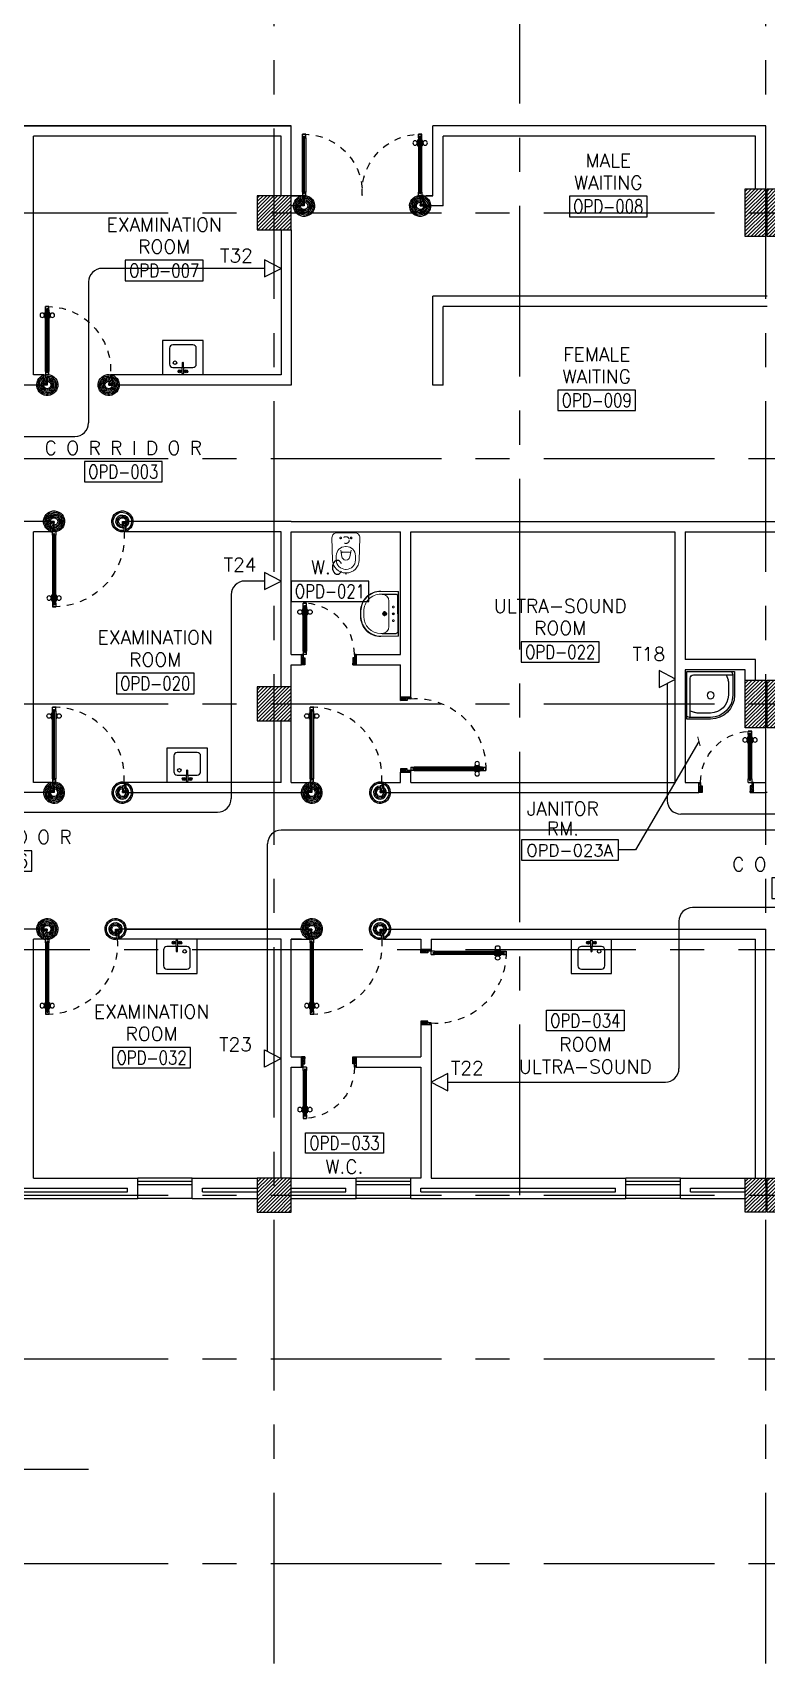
# Model space of a CAD drawing. Extents: x -1.4 to 90.6, y -12.3 to 78.9.
# Drawn here: x 31.81 to 42.56, y -0.23 to 23.68 of the extents above; entities that cross this region are included whole.
import ezdxf
from ezdxf.enums import TextEntityAlignment as Align

# ---------------------------------------------------------------- set-up
doc = ezdxf.new("R2010")
doc.units = 0
doc.header["$MEASUREMENT"] = 0
for name, pattern in [('CENTERX2', [4, 2.5, -0.5, 0.5, -0.5]), ('DASHED', [0.75, 0.5, -0.25]), ('HIDDEN', [0.375, 0.25, -0.125]), ('HIDDEN2', [0.1875, 0.125, -0.0625])]:
    doc.linetypes.add(name, pattern=pattern)
doc.layers.get('0').update_dxf_attribs({"color": 11, "linetype": 'CONTINUOUS'})
for name, color, linetype in [('AXES', 11, 'CENTERX2'), ('COL', 11, 'CONTINUOUS'), ('DOOR', 11, 'CONTINUOUS'), ('E-TEL', 4, 'CONTINUOUS'), ('E-TEXT', 2, 'CONTINUOUS'), ('E-WIRE', 4, 'CONTINUOUS'), ('EJ', 11, 'CONTINUOUS'), ('FIX', 11, 'CONTINUOUS'), ('HAT', 11, 'CONTINUOUS'), ('INSUL', 11, 'CONTINUOUS'), ('ME-FIX', 11, 'CONTINUOUS'), ('RM-BOX', 11, 'CONTINUOUS'), ('RM-NAME', 11, 'CONTINUOUS'), ('RM-NO', 11, 'CONTINUOUS'), ('SHAFT', 11, 'CONTINUOUS'), ('TXT', 3, 'CONTINUOUS'), ('WALL', 11, 'CONTINUOUS'), ('WIN', 11, 'CONTINUOUS')]:
    doc.layers.add(name, color=color, linetype=linetype)
doc.styles.add('ROMANS', font='ROMANS.shx', dxfattribs={"width": 0.6})
doc.styles.get("Standard").update_dxf_attribs({"font": 'TXT.shx'})
doc.dimstyles.new('STANDARD in', dxfattribs={"dimtxt": 0.2, "dimasz": 0.1, "dimexe": 0.07, "dimexo": 0.05, "dimgap": 0.1, "dimtad": 1, "dimdec": 0, "dimlfac": 1000, "dimzin": 0, "dimdsep": 46, "dimtxsty": 'ROMANS', "dimblk": 'ARCHTICK', "dimcen": 0.05, "dimdle": 0.05, "dimclrd": 7, "dimclre": 7, "dimclrt": 2, "dimadec": 0, "dimazin": 0, "dimtfac": 1, "dimtdec": 0, "dimtmove": 2, "dimatfit": 3, "dimldrblk": 'ARCHTICK', "dimfxl": 0, "dimtolj": 1, "dimtzin": 0, "dimarcsym": 0})

# ---------------------------------------------------------------- blocks, each defined once
blk = doc.blocks.new('RM1')
at = {"layer": 'RM-BOX'}
blk.add_lwpolyline([(570, -200), (-570, -200), (-570, -500), (570, -500)], close=True, dxfattribs=at)
at = {"layer": 'RM-NAME', "style": 'ROMANS'}
for tag, p in [('ROOMNAME1', (0, 324)), ('ROOMNAME2', (0, 0))]:
    blk.add_attdef(tag, text='', height=200, dxfattribs=at).set_placement(p, align=Align.MIDDLE)
at = {"layer": 'RM-NO', "style": 'ROMANS', "width": 0.8}
blk.add_attdef('ROOMNO', text='', height=200, dxfattribs=at).set_placement((0, -350), align=Align.MIDDLE)
blk = doc.blocks.new('*X126')
at = {"color": 0}
for p, q in [((49339, 10678), (49822, 11161)), ((49339, 10731), (49769, 11161)), ((49339, 10784), (49716, 11161)), ((49339, 10837), (49663, 11161)), ((49339, 10890), (49610, 11161)), ((49339, 10943), (49557, 11161)), ((49339, 10996), (49504, 11161)), ((49339, 11049), (49451, 11161)), ((49339, 11102), (49398, 11161)), ((49339, 11155), (49345, 11161)), ((49375, 10661), (49839, 11125)), ((49428, 10661), (49839, 11072)), ((49481, 10661), (49839, 11019)), ((49534, 10661), (49839, 10966)), ((49587, 10661), (49839, 10913)), ((49640, 10661), (49839, 10860)), ((49693, 10661), (49839, 10807)), ((49746, 10661), (49839, 10754)), ((49799, 10661), (49839, 10701))]:
    blk.add_line(p, q, dxfattribs=at)
blk = doc.blocks.new('COL50')
at = {"layer": 'COL'}
blk.add_lwpolyline([(-250, 250), (-250, -250), (250, -250), (250, 250)], close=True, dxfattribs=at)
blk = doc.blocks.new('*X88')
at = {"color": 0}
for p, q in [((49339, 17891), (49810, 18361)), ((49339, 17944), (49757, 18361)), ((49339, 17997), (49704, 18361)), ((49339, 18050), (49650, 18361)), ((49339, 18103), (49597, 18361)), ((49339, 18156), (49544, 18361)), ((49339, 18209), (49491, 18361)), ((49339, 18262), (49438, 18361)), ((49339, 18315), (49385, 18361)), ((49363, 17861), (49839, 18338)), ((49416, 17861), (49839, 18285)), ((49469, 17861), (49839, 18232)), ((49522, 17861), (49839, 18179)), ((49575, 17861), (49839, 18125)), ((49628, 17861), (49839, 18072)), ((49681, 17861), (49839, 18019)), ((49734, 17861), (49839, 17966)), ((49787, 17861), (49839, 17913))]:
    blk.add_line(p, q, dxfattribs=at)
blk = doc.blocks.new('*X87')
at = {"color": 0}
for p, q in [((49339, 25103), (49797, 25561)), ((49339, 25156), (49744, 25561)), ((49339, 25209), (49691, 25561)), ((49339, 25262), (49638, 25561)), ((49339, 25315), (49585, 25561)), ((49339, 25368), (49532, 25561)), ((49339, 25421), (49479, 25561)), ((49339, 25474), (49426, 25561)), ((49339, 25527), (49373, 25561)), ((49350, 25061), (49839, 25550)), ((49403, 25061), (49839, 25497)), ((49456, 25061), (49839, 25444)), ((49509, 25061), (49839, 25391)), ((49562, 25061), (49839, 25338)), ((49615, 25061), (49839, 25285)), ((49668, 25061), (49839, 25232)), ((49721, 25061), (49839, 25179)), ((49774, 25061), (49839, 25126)), ((49827, 25061), (49839, 25073))]:
    blk.add_line(p, q, dxfattribs=at)
blk = doc.blocks.new('A$C74DC60CF')
at = {"layer": 'DOOR', "color": 0, "linetype": 'ByBlock'}
for p, q in [((81, 1200), (81, 1250)), ((131, 1250), (81, 1250)), ((81, 1250), (131, 1250)), ((81, 1200), (98, 1200)), ((98, 1200), (98, 1220)), ((98, 1220), (114, 1220)), ((114, 1200), (114, 1220)), ((114, 1200), (131, 1200)), ((131, 1200), (131, 1250)), ((65, 1155), (65, 1090)), ((74, 1155), (65, 1155)), ((74, 1090), (65, 1090)), ((74, 1078), (74, 1168)), ((81, 1168), (74, 1168)), ((74, 1155), (74, 1090)), ((81, 1078), (74, 1078)), ((131, 1168), (138, 1168)), ((131, 1078), (138, 1078)), ((138, 1078), (138, 1168)), ((138, 1155), (138, 1090)), ((138, 1155), (147, 1155)), ((138, 1090), (147, 1090)), ((147, 1155), (147, 1090)), ((56, 150), (56, 0)), ((56, 150), (81, 150)), ((106, 0), (56, 0)), ((98, 200), (81, 200)), ((81, 200), (81, 150)), ((131, 150), (81, 150)), ((81, 150), (81, 100)), ((81, 100), (106, 100)), ((98, 180), (98, 200)), ((114, 180), (98, 180)), ((106, 100), (106, 0)), ((131, 200), (114, 200)), ((114, 200), (114, 180)), ((131, 150), (131, 200)), ((1131, 100), (1106, 100)), ((1106, 100), (1106, 0)), ((1131, 150), (1131, 100)), ((1156, 150), (1131, 150)), ((1156, 150), (1156, 0)), ((1156, 0), (1156, 150)), ((1106, 0), (1156, 0))]:
    blk.add_line(p, q, dxfattribs=at)
at = {"layer": 'DOOR', "linetype": 'ByBlock'}
for p, q in [((81, 200), (81, 1200)), ((98, 200), (98, 1200)), ((114, 200), (114, 1200)), ((131, 1200), (131, 200))]:
    blk.add_line(p, q, dxfattribs=at)
at = {"layer": 'DOOR', "color": 9, "linetype": 'ByBlock'}
for p, q in [((106, 0), (56, 114)), ((106, 0), (56, 40)), ((106, 0), (93, 100)), ((1106, 0), (1156, 114)), ((1106, 0), (1119, 100)), ((1106, 0), (1156, 40))]:
    blk.add_line(p, q, dxfattribs=at)
at = {"layer": 'DOOR', "color": 0, "linetype": 'ByBlock'}
for centre in [(32, 1123), (179, 1123)]:
    blk.add_circle(centre, 32.4, dxfattribs=at)
at = {"layer": 'DOOR', "linetype": 'HIDDEN', "ltscale": 0.5}
blk.add_arc((106, 223), 1028, 355.9414, 91.3941, dxfattribs=at)
at = {"layer": 'DOOR', "color": 9, "linetype": 'ByBlock'}
for centre, radius, start, end in [((106, 0), 154, 103.7142, 108.8947), ((106, 0), 134, 100.72, 111.8402), ((106, 0), 114, 102.6226, 115.9162), ((106, 0), 94.4, 90, 121.9818), ((106, 0), 74.4, 90, 132.2236), ((106, 0), 54.4, 90, 156.7926), ((106, 0), 34.4, 90, 180), ((106, 0), 14.4, 90, 180), ((1106, 0), 94.4, 58.0182, 90), ((1106, 0), 74.4, 47.7764, 90), ((1106, 0), 54.4, 23.2074, 90), ((1106, 0), 34.4, 0, 90), ((1106, 0), 14.4, 0, 90), ((1106, 0), 134, 68.1598, 79.28), ((1106, 0), 154, 71.1053, 76.2858)]:
    blk.add_arc(centre, radius, start, end, dxfattribs=at)
blk = doc.blocks.new('WC')
at = {"layer": 'FIX', "lineweight": 20}
for p, q in [((339, 5), (339, -5)), ((395, 76), (490, 60)), ((475, 141), (538, 141)), ((534, 24), (540, 0)), ((540, 0), (534, -24)), ((674, 5), (674, -5)), ((213, -204), (210, -204)), ((490, -60), (395, -76)), ((538, -141), (475, -141))]:
    blk.add_line(p, q, dxfattribs=at)
at = {"layer": 'FIX', "linetype": 'Continuous', "lineweight": 20}
blk.add_line((420, -47), (420, 45), dxfattribs=at)
at = {"layer": 'FIX', "lineweight": 20}
for points in [[(210, -204, -0.414214), (137, -131), (137, 0), (137, 131, -0.414214), (210, 204)], [(727, -5), (727, 5, 0.414214), (538, 194), (210, 204)], [(727, 5), (727, -5, -0.414214), (538, -194), (210, -204)]]:
    blk.add_lwpolyline(points, format="xyb", dxfattribs=at)
at = {"layer": 'FIX', "linetype": 'HIDDEN2', "lineweight": 20, "ltscale": 0.3}
blk.add_circle((245, 0), 49.8, dxfattribs=at)
at = {"layer": 'FIX', "linetype": 'HIDDEN', "lineweight": 20, "ltscale": 0.05}
for centre in [(213, 78), (213, -77)]:
    blk.add_circle(centre, 11.6, dxfattribs=at)
at = {"layer": 'FIX', "lineweight": 20}
for centre, radius, start, end in [((475, 5), 136, 90, 180), ((464, -18), 82, 51.0758, 71.504), ((473, -7), 68.2, 27.1532, 51.0758), ((538, 5), 136, 360, 90), ((475, -5), 136, 180, 270), ((464, 18), 82, 288.496, 308.9242), ((473, 7), 68.2, 308.9242, 332.8468), ((538, -5), 136, 270, 0)]:
    blk.add_arc(centre, radius, start, end, dxfattribs=at)
at = {"layer": 'FIX', "linetype": 'Continuous', "lineweight": 20}
for centre, start, end in [((443, 46), 88.3879, 182.3338), ((442, -46), 177.6662, 271.6121)]:
    blk.add_arc(centre, 22.3, start, end, dxfattribs=at)
blk = doc.blocks.new('LAV1')
at = {"layer": 'FIX', "linetype": 'ByBlock'}
blk.add_line((-328, -25), (328, -25), dxfattribs=at)
at = {"layer": 'FIX', "linetype": 'Continuous', "lineweight": 20}
for p, q in [((-328, -285), (-328, -25)), ((0, -165), (-187, -165)), ((0, -165), (187, -165)), ((328, -285), (328, -25)), ((-288, -285), (-288, -265)), ((287, -285), (287, -265)), ((0, -535), (-38, -535)), ((0, -575), (-38, -575)), ((0, -535), (38, -535)), ((0, -575), (38, -575))]:
    blk.add_line(p, q, dxfattribs=at)
at = {"layer": 'FIX', "linetype": 'ByBlock', "ltscale": 0.3}
for p, q in [((-288, -265), (-288, -60)), ((0, -35), (-262, -35)), ((0, -35), (262, -35)), ((287, -265), (287, -60))]:
    blk.add_line(p, q, dxfattribs=at)
at = {"layer": 'FIX', "linetype": 'DASHED', "lineweight": 20, "ltscale": 0.04}
for p, q in [((-36, -230), (37, -230)), ((0, -194), (0, -266))]:
    blk.add_line(p, q, dxfattribs=at)
at = {"layer": 'FIX', "lineweight": 20}
for p, q in [((-16, -101), (15, -101)), ((0, -85), (0, -116))]:
    blk.add_line(p, q, dxfattribs=at)
at = {"layer": 'FIX', "linetype": 'Continuous', "lineweight": 20}
blk.add_lwpolyline([(295, -25), (0, -25), (-328, -25), (-334, -285, 0.414214), (-38, -582), (0, -582), (38, -582, 0.414214), (334, -285), (328, -25), (0, -25)], format="xyb", dxfattribs=at)
at = {"layer": 'FIX', "linetype": 'HIDDEN', "lineweight": 20, "ltscale": 0.05}
for centre in [(-100, -101), (100, -101)]:
    blk.add_circle(centre, 12.4, dxfattribs=at)
at = {"layer": 'FIX', "lineweight": 20}
for centre, radius in [((0, -230), 29.5), ((0, -230), 22.5), ((0, -101), 15.5)]:
    blk.add_circle(centre, radius, dxfattribs=at)
at = {"layer": 'FIX', "linetype": 'ByBlock', "ltscale": 0.3}
for centre, start, end in [((-262, -60), 90, 180), ((262, -60), 0, 90)]:
    blk.add_arc(centre, 25, start, end, dxfattribs=at)
at = {"layer": 'FIX', "linetype": 'Continuous', "lineweight": 20}
for centre, radius, start, end in [((-187, -265), 100, 90, 180), ((187, -265), 100, 0, 90), ((-38, -285), 290, 180, 270), ((-38, -285), 250, 180, 270), ((38, -285), 290, 270, 0), ((38, -285), 250, 270, 0)]:
    blk.add_arc(centre, radius, start, end, dxfattribs=at)
blk = doc.blocks.new('JAN-001')
for p, q in [((730, -30), (30, -30)), ((30, -30), (30, -730)), ((80, -130), (80, -705)), ((705, -80), (130, -80)), ((610, -80), (635, -152)), ((640, -380), (640, -184)), ((688, -30), (704, -76)), ((705, -380), (705, -84)), ((730, -380), (730, -30)), ((30, -688), (76, -704)), ((80, -610), (152, -635)), ((84, -705), (380, -705)), ((184, -640), (380, -640)), ((30, -730), (380, -730))]:
    blk.add_line(p, q)
blk.add_circle((380, -380), 50)
for centre, radius, start, end in [((130, -130), 50, 90, 180), ((540, -184), 100, 0, 19.0039), ((680, -84), 25, 0, 19.0039), ((380, -380), 350, 270, 0), ((380, -380), 325, 270, 0), ((380, -380), 260, 270, 0), ((84, -680), 25, 250.9961, 270), ((184, -540), 100, 250.9961, 270)]:
    blk.add_arc(centre, radius, start, end)
blk = doc.blocks.new('A$C272A55A0')
at = {"layer": 'DOOR', "color": 0, "linetype": 'ByBlock'}
for p, q in [((0, 900), (0, 1050)), ((50, 1050), (0, 1050)), ((50, 950), (50, 1050)), ((1750, 950), (1750, 1050)), ((1750, 1050), (1800, 1050)), ((1800, 1050), (1800, 900)), ((0, 900), (25, 900)), ((25, 950), (50, 950)), ((25, 900), (25, 950)), ((75, 900), (25, 900)), ((25, 850), (25, 900)), ((42, 850), (25, 850)), ((58, 870), (42, 870)), ((42, 870), (42, 850)), ((58, 850), (58, 870)), ((75, 850), (58, 850)), ((75, 900), (75, 850)), ((1725, 900), (1775, 900)), ((1725, 900), (1725, 850)), ((1725, 850), (1742, 850)), ((1742, 870), (1758, 870)), ((1742, 850), (1742, 870)), ((1775, 950), (1750, 950)), ((1758, 870), (1758, 850)), ((1758, 850), (1775, 850)), ((1775, 900), (1775, 950)), ((1800, 900), (1775, 900)), ((1775, 850), (1775, 900)), ((25, 50), (42, 50)), ((25, 50), (25, 0)), ((25, 0), (75, 0)), ((75, 0), (25, 0)), ((42, 50), (42, 30)), ((42, 30), (58, 30)), ((58, 50), (75, 50)), ((58, 50), (58, 30)), ((75, 50), (75, 0)), ((1718, 160), (1709, 160)), ((1709, 95), (1709, 160)), ((1718, 95), (1709, 95)), ((1725, 173), (1718, 173)), ((1718, 173), (1718, 83)), ((1718, 95), (1718, 160)), ((1725, 83), (1718, 83)), ((1742, 50), (1725, 50)), ((1725, 50), (1725, 0)), ((1775, 0), (1725, 0)), ((1725, 0), (1775, 0)), ((1742, 50), (1742, 30)), ((1758, 30), (1742, 30)), ((1775, 50), (1758, 50)), ((1758, 50), (1758, 30)), ((1775, 173), (1782, 173)), ((1775, 83), (1782, 83)), ((1775, 50), (1775, 0)), ((1782, 173), (1782, 83)), ((1782, 160), (1791, 160)), ((1782, 95), (1782, 160)), ((1782, 95), (1791, 95)), ((1791, 95), (1791, 160))]:
    blk.add_line(p, q, dxfattribs=at)
at = {"layer": 'DOOR', "color": 9, "linetype": 'ByBlock'}
for p, q in [((50, 1050), (0, 1010)), ((50, 1050), (0, 937)), ((50, 1050), (37, 950)), ((1750, 1050), (1800, 1010)), ((1750, 1050), (1800, 937)), ((1750, 1050), (1763, 950))]:
    blk.add_line(p, q, dxfattribs=at)
at = {"layer": 'DOOR', "linetype": 'ByBlock'}
for p, q in [((25, 850), (25, 50)), ((42, 850), (42, 50)), ((58, 850), (58, 50)), ((75, 50), (75, 850)), ((1725, 50), (1725, 850)), ((1742, 850), (1742, 50)), ((1758, 850), (1758, 50)), ((1775, 850), (1775, 50))]:
    blk.add_line(p, q, dxfattribs=at)
at = {"layer": 'DOOR', "color": 0, "linetype": 'ByBlock'}
for centre in [(1676, 128), (1824, 128)]:
    blk.add_circle(centre, 32.4, dxfattribs=at)
at = {"layer": 'DOOR', "color": 9, "linetype": 'ByBlock'}
for centre, radius, start, end in [((50, 1050), 54.4, 203.2074, 270), ((50, 1050), 74.4, 227.7764, 270), ((50, 1050), 94.4, 238.0182, 270), ((50, 1050), 34.4, 180, 270), ((50, 1050), 14.4, 180, 270), ((1750, 1050), 14.4, 270, 0), ((1750, 1050), 34.4, 270, 0), ((1750, 1050), 54.4, 270, 336.7926), ((1750, 1050), 74.4, 270, 312.2236), ((1750, 1050), 94.4, 270, 301.9818), ((50, 1050), 114, 244.0838, 257.3774), ((50, 1050), 134, 248.1598, 259.28), ((50, 1050), 154, 251.1053, 256.2858), ((1750, 1050), 114, 282.6226, 295.9162), ((1750, 1050), 134, 280.72, 291.8402), ((1750, 1050), 154, 283.7142, 288.8947)]:
    blk.add_arc(centre, radius, start, end, dxfattribs=at)
at = {"layer": 'DOOR', "linetype": 'HIDDEN', "ltscale": 0.5}
for centre, start, end in [((50, 851), 268.3174, 3.2965), ((1750, 851), 176.7035, 271.6826)]:
    blk.add_arc(centre, 851, start, end, dxfattribs=at)
at = {"layer": 'WALL', "linetype": 'ByBlock'}
blk.add_line((1800, 900), (1800, 1050), dxfattribs=at)
blk = doc.blocks.new('C11')
at = {"layer": 'HAT'}
h = blk.add_hatch(dxfattribs=at)
h.set_pattern_fill('ANSI31', color=256, scale=300, style=0)
h.set_pattern_definition([(45, (-383765.23, -62181), (-26.5165043, 26.5165043), [])])
h.paths.add_polyline_path([(-20, 350), (-20, 700), (-320, 700), (-320, 350)])
h.paths.add_polyline_path([(-320, 0), (-20, 0), (-20, 350), (-320, 350)])
h = blk.add_hatch(dxfattribs=at)
h.set_pattern_fill('ANSI31', color=256, scale=300, style=0)
h.set_pattern_definition([(45, (-383445.23, -62181), (-26.5165043, 26.5165043), [])])
h.paths.add_polyline_path([(300, 350), (300, 700), (0, 700), (0, 350)])
h.paths.add_polyline_path([(0, 0), (300, 0), (300, 350), (0, 350)])
at = {"layer": 'COL'}
for points in [[(-20, 700), (-20, 0), (-320, 0), (-320, 700)], [(300, 700), (300, 0), (0, 0), (0, 700)]]:
    blk.add_lwpolyline(points, close=True, dxfattribs=at)
blk = doc.blocks.new('C-300')
at = {"layer": 'HAT', "linetype": 'ByBlock', "ltscale": 0.3}
h = blk.add_hatch(dxfattribs=at)
h.set_pattern_fill('ANSI31', color=8, scale=300, style=0)
h.set_pattern_definition([(45, (-258496.182, -82361.005), (-26.5165043, 26.5165043), [])])
h.paths.add_polyline_path([(300, 500), (0, 500), (0, 250), (300, 250)])
h.paths.add_polyline_path([(300, 250), (0, 250), (0, 0), (300, 0)])
at = {"layer": 'COL'}
blk.add_lwpolyline([(0, 500), (300, 500), (300, 0), (0, 0)], close=True, dxfattribs=at)
blk = doc.blocks.new('C-300A')
at = {"layer": 'SHAFT', "color": 6, "linetype": 'ByBlock', "ltscale": 0.3}
for p in [(-300, 0), (20, 0)]:
    blk.add_blockref('C-300', p, dxfattribs=at)
blk = doc.blocks.new('DOOR80')
at = {"layer": 'DOOR', "color": 7, "linetype": 'ByBlock'}
for p, q in [((-150, 800), (0, 800)), ((-150, 800), (-150, 775)), ((0, 800), (-150, 800)), ((-150, 775), (-100, 775)), ((0, 750), (-114, 800)), ((-100, 775), (-100, 750)), ((0, 750), (-100, 763)), ((-100, 750), (0, 750)), ((0, 750), (-40, 800)), ((0, 750), (0, 800)), ((-850, 75), (-900, 75)), ((-900, 75), (-900, 25)), ((-900, 25), (-900, 75)), ((-850, 25), (-900, 25)), ((-850, 58), (-870, 58)), ((-870, 42), (-870, 58)), ((-850, 42), (-870, 42)), ((-850, 58), (-850, 75)), ((-850, 25), (-850, 42)), ((-727, 82), (-817, 82)), ((-817, 75), (-817, 82)), ((-817, 25), (-817, 18)), ((-727, 18), (-817, 18)), ((-805, 91), (-740, 91)), ((-805, 82), (-805, 91)), ((-805, 82), (-740, 82)), ((-805, 18), (-740, 18)), ((-805, 18), (-805, 9)), ((-805, 9), (-740, 9)), ((-740, 82), (-740, 91)), ((-740, 18), (-740, 9)), ((-727, 75), (-727, 82)), ((-727, 25), (-727, 18)), ((-150, 75), (-200, 75)), ((-200, 75), (-200, 58)), ((-200, 58), (-180, 58)), ((-180, 42), (-200, 42)), ((-200, 42), (-200, 25)), ((-200, 25), (-150, 25)), ((-180, 58), (-180, 42)), ((-150, 75), (-150, 25)), ((-150, 25), (-100, 25)), ((-150, 0), (-150, 25)), ((0, 0), (-150, 0)), ((0, 50), (-114, 0)), ((-100, 25), (-100, 50)), ((0, 50), (-100, 37)), ((-100, 50), (0, 50)), ((0, 50), (-40, 0)), ((0, 50), (0, 0))]:
    blk.add_line(p, q, dxfattribs=at)
at = {"layer": 'DOOR', "linetype": 'ByBlock'}
for p, q in [((-850, 75), (-200, 75)), ((-200, 58), (-850, 58)), ((-200, 42), (-850, 42)), ((-200, 25), (-850, 25))]:
    blk.add_line(p, q, dxfattribs=at)
at = {"layer": 'DOOR', "color": 7, "linetype": 'ByBlock'}
for centre in [(-772, 124), (-772, -24)]:
    blk.add_circle(centre, 32.4, dxfattribs=at)
at = {"layer": 'DOOR', "linetype": 'HIDDEN', "ltscale": 0.5}
blk.add_arc((-149, 23), 752, 90.0695, 176.0204, dxfattribs=at)
at = {"layer": 'DOOR', "color": 7, "linetype": 'ByBlock'}
for centre, radius, start, end in [((0, 750), 154, 161.1053, 166.2858), ((0, 750), 134, 158.1598, 169.28), ((0, 750), 94.4, 148.0182, 180), ((0, 750), 74.4, 137.7764, 180), ((0, 750), 54.4, 113.2074, 180), ((0, 750), 34.4, 90, 180), ((0, 750), 14.4, 90, 180), ((0, 50), 154, 193.7142, 198.8947), ((0, 50), 134, 190.72, 201.8402), ((0, 50), 114, 192.6226, 205.9162), ((0, 50), 94.4, 180, 211.9818), ((0, 50), 74.4, 180, 222.2236), ((0, 50), 54.4, 180, 246.7926), ((0, 50), 34.4, 180, 270), ((0, 50), 14.4, 180, 270)]:
    blk.add_arc(centre, radius, start, end, dxfattribs=at)
blk = doc.blocks.new('A$C24ED45A6')
at = {"layer": 'DOOR', "color": 0, "linetype": 'ByBlock'}
for p, q in [((909, 1055), (909, 990)), ((918, 1055), (909, 1055)), ((918, 990), (909, 990)), ((918, 978), (918, 1068)), ((925, 1068), (918, 1068)), ((918, 1055), (918, 990)), ((925, 978), (918, 978)), ((925, 1100), (925, 1150)), ((925, 1150), (975, 1150)), ((975, 1150), (925, 1150)), ((942, 1100), (925, 1100)), ((942, 1100), (942, 1120)), ((958, 1120), (942, 1120)), ((958, 1100), (958, 1120)), ((975, 1100), (958, 1100)), ((975, 1100), (975, 1150)), ((975, 1068), (982, 1068)), ((975, 978), (982, 978)), ((982, 978), (982, 1068)), ((982, 1055), (982, 990)), ((982, 1055), (991, 1055)), ((982, 990), (991, 990)), ((991, 1055), (991, 990)), ((0, 0), (0, 150)), ((0, 150), (25, 150)), ((50, 0), (0, 0)), ((25, 150), (25, 100)), ((25, 100), (50, 100)), ((50, 100), (50, 0)), ((925, 150), (925, 200)), ((925, 200), (942, 200)), ((925, 150), (975, 150)), ((942, 200), (942, 180)), ((942, 180), (958, 180)), ((975, 100), (950, 100)), ((950, 100), (950, 0)), ((958, 180), (958, 200)), ((958, 200), (975, 200)), ((975, 200), (975, 150)), ((1000, 150), (975, 150)), ((975, 150), (975, 100)), ((1000, 150), (1000, 0)), ((950, 0), (1000, 0))]:
    blk.add_line(p, q, dxfattribs=at)
at = {"layer": 'DOOR', "linetype": 'ByBlock'}
for p, q in [((925, 1100), (925, 200)), ((942, 200), (942, 1100)), ((958, 200), (958, 1100)), ((975, 200), (975, 1100))]:
    blk.add_line(p, q, dxfattribs=at)
at = {"layer": 'DOOR', "color": 9, "linetype": 'ByBlock'}
for p, q in [((50, 0), (0, 114)), ((50, 0), (0, 40)), ((50, 0), (37, 100)), ((950, 0), (1000, 114)), ((950, 0), (963, 100)), ((950, 0), (1000, 40))]:
    blk.add_line(p, q, dxfattribs=at)
at = {"layer": 'DOOR', "color": 0, "linetype": 'ByBlock'}
for centre in [(876, 1023), (1024, 1023)]:
    blk.add_circle(centre, 32.4, dxfattribs=at)
at = {"layer": 'DOOR', "linetype": 'HIDDEN', "ltscale": 0.5}
blk.add_arc((950, 222), 928, 88.456, 184.4816, dxfattribs=at)
at = {"layer": 'DOOR', "color": 9, "linetype": 'ByBlock'}
for centre, radius, start, end in [((50, 0), 154, 103.7142, 108.8947), ((50, 0), 134, 100.72, 111.8402), ((50, 0), 114, 102.6226, 115.9162), ((50, 0), 94.4, 90, 121.9818), ((50, 0), 74.4, 90, 132.2236), ((50, 0), 54.4, 90, 156.7926), ((50, 0), 34.4, 90, 180), ((50, 0), 14.4, 90, 180), ((950, 0), 94.4, 58.0182, 90), ((950, 0), 74.4, 47.7764, 90), ((950, 0), 54.4, 23.2074, 90), ((950, 0), 34.4, 0, 90), ((950, 0), 14.4, 0, 90), ((950, 0), 134, 68.1598, 79.28), ((950, 0), 114, 64.0838, 77.3774), ((950, 0), 154, 71.1053, 76.2858)]:
    blk.add_arc(centre, radius, start, end, dxfattribs=at)
at = {"layer": 'WALL'}
blk.add_line((1000, 0), (1000, 150), dxfattribs=at)
blk = doc.blocks.new('A$C180A3EE7')
at = {"layer": 'ME-FIX'}
blk.add_lwpolyline([(0.593, 0), (0.593, 0.5), (0, 0.5), (0, 0)], dxfattribs=at)
blk.add_lwpolyline([(0.309, 0.107), (0.443, 0.107, 0.414214), (0.493, 0.157), (0.493, 0.388, 0.414214), (0.443, 0.438), (0.15, 0.438, 0.414214), (0.1, 0.388), (0.1, 0.157, 0.414214), (0.15, 0.107), (0.284, 0.107)], format="xyb", dxfattribs=at)
blk.add_lwpolyline([(0.28, 0.019), (0.312, 0.019), (0.306, 0.174, 1), (0.286, 0.174)], format="xyb", close=True, dxfattribs=at)
for centre, radius in [((0.182, 0.177), 0.0255), ((0.247, 0.05), 0.0217), ((0.247, 0.05), 0.014), ((0.346, 0.05), 0.0217), ((0.346, 0.05), 0.014)]:
    blk.add_circle(centre, radius, dxfattribs=at)

msp = doc.modelspace()

# ---------------------------------------------------------------- linework, layer by layer
at = {"layer": 'AXES'}
for p, q in [((35.3514, -0.2278), (35.3514, 78.2497)), ((42.5514, -0.2278), (42.5514, 77.909)), ((38.9514, 6.6365), (38.9514, 65.4565)), ((-0.7, 21.0365), (68.3914, 21.0365)), ((-0.7, 17.4365), (68.3914, 17.4365)), ((-0.7, 13.8365), (68.3914, 13.8365)), ((10.1514, 10.2365), (68.3914, 10.2365)), ((-0.7, 6.6365), (69.5914, 6.6365)), ((-0.7, 4.2365), (68.3914, 4.2365)), ((-0.7, 4.2365), (76.7914, 4.2365)), ((-0.7, 1.2365), (66.5914, 1.2365)), ((-0.7, 1.2365), (66.5914, 1.2365))]:
    msp.add_line(p, q, dxfattribs=at)
at = {"layer": 'E-TEL', "color": 4}
for p, q in [((35.2093, 20.3476), (35.2093, 20.0951)), ((35.4514, 20.2214), (35.2093, 20.3476)), ((35.2093, 20.0951), (35.4514, 20.2214)), ((35.4514, 20.2214), (35.4514, 20.2214)), ((35.2093, 15.7642), (35.2093, 15.5117)), ((35.4514, 15.638), (35.2093, 15.7642)), ((35.2093, 15.5117), (35.4514, 15.638)), ((40.9886, 14.3278), (40.9886, 14.0753)), ((41.2308, 14.2016), (40.9886, 14.3278)), ((40.9886, 14.0753), (41.2308, 14.2016)), ((41.2308, 14.2016), (41.2308, 14.2016)), ((35.2093, 8.5135), (35.2093, 8.766)), ((35.2093, 8.766), (35.4514, 8.6398)), ((35.4514, 8.6398), (35.2093, 8.5135)), ((37.8936, 8.4186), (37.6514, 8.2923)), ((37.8936, 8.166), (37.8936, 8.4186)), ((37.6514, 8.2923), (37.8936, 8.166))]:
    msp.add_line(p, q, dxfattribs=at)
at = {"layer": 'E-WIRE'}
for p, q in [((35.2093, 20.2214), (32.8316, 20.2214)), ((32.6316, 20.0214), (32.6316, 17.9556))]:
    msp.add_line(p, q, dxfattribs=at)
at = {"layer": 'E-WIRE', "color": 4}
for p, q in [((23.1019, 17.7556), (32.4316, 17.7556)), ((35.2093, 15.638), (34.9208, 15.638)), ((34.7208, 15.438), (34.7208, 12.4508)), ((41.1097, 14.1384), (41.1097, 12.4224)), ((25.9681, 12.2508), (34.5208, 12.2508)), ((44.149, 12.2224), (41.3097, 12.2224)), ((44.149, 11.9852), (35.4551, 11.9852)), ((35.2551, 8.7421), (35.2551, 11.7852)), ((44.3321, 10.8507), (41.4813, 10.8507)), ((41.2813, 10.6507), (41.2813, 8.4923)), ((37.8936, 8.2923), (41.0813, 8.2923))]:
    msp.add_line(p, q, dxfattribs=at)
at = {"layer": 'E-WIRE'}
for centre, start, end in [((32.8316, 20.0214), 90, 180), ((32.4316, 17.9556), 270, 0)]:
    msp.add_arc(centre, 0.2, start, end, dxfattribs=at)
at = {"layer": 'E-WIRE', "color": 4}
for centre, start, end in [((34.9208, 15.438), 90, 180), ((34.5208, 12.4508), 270, 0), ((41.3097, 12.4224), 180, 270), ((35.4551, 11.7852), 90, 180), ((41.4813, 10.6507), 90, 180), ((41.0813, 8.4923), 270, 0)]:
    msp.add_arc(centre, 0.2, start, end, dxfattribs=at)
at = {"layer": 'INSUL'}
for p, q in [((30.3014, 6.7365), (33.2014, 6.7365)), ((33.2014, 6.6865), (33.2014, 6.7365)), ((34.3014, 6.6865), (34.3014, 6.7365)), ((34.3014, 6.7365), (35.1014, 6.7365)), ((35.6014, 6.7365), (36.4014, 6.7365)), ((36.4014, 6.6865), (36.4014, 6.7365)), ((37.5014, 6.7365), (40.3514, 6.7365)), ((37.5014, 6.6865), (37.5014, 6.7365)), ((40.3514, 6.6865), (40.3514, 6.7365)), ((41.4514, 6.6865), (41.4514, 6.7365)), ((41.4514, 6.7365), (42.2514, 6.7365)), ((30.3014, 6.6865), (33.2014, 6.6865)), ((34.3014, 6.6865), (35.1014, 6.6865)), ((35.6014, 6.6865), (36.4014, 6.6865)), ((37.5014, 6.6865), (40.3514, 6.6865)), ((41.4514, 6.6865), (42.2514, 6.6865))]:
    msp.add_line(p, q, dxfattribs=at)
at = {"layer": 'RM-BOX'}
msp.add_lwpolyline([(40.3944, 11.8453), (38.9756, 11.8453), (38.9756, 11.5453), (40.3944, 11.5453)], close=True, dxfattribs=at)
at = {"layer": 'TXT', "color": 6}
msp.add_line((21.1374, 2.6216), (32.6321, 2.6216), dxfattribs=at)
at = {"layer": 'WALL'}
for p, q in [((35.6014, 22.3115), (29.4264, 22.3115)), ((30.8014, 22.3115), (35.6014, 22.3115)), ((35.6014, 21.2865), (35.6014, 22.3115)), ((42.5514, 22.3115), (37.6764, 22.3115)), ((37.6764, 21.2865), (37.6764, 22.3115)), ((42.5514, 21.2865), (42.5514, 22.3115)), ((35.4514, 22.1615), (31.8264, 22.1615)), ((31.8264, 18.6615), (31.8264, 22.1615)), ((35.4514, 21.2865), (35.4514, 22.1615)), ((42.4014, 22.1615), (37.8264, 22.1615)), ((37.8264, 21.1365), (37.8264, 22.1615)), ((42.4014, 21.3865), (42.4014, 22.1615)), ((35.6014, 21.2865), (35.7389, 21.2865)), ((35.7389, 21.2865), (35.6014, 21.2865)), ((35.7389, 21.2865), (35.7389, 21.1365)), ((37.5389, 21.2865), (37.5389, 21.1365)), ((37.5389, 21.2865), (37.6764, 21.2865)), ((37.6764, 21.2865), (37.5764, 21.2865)), ((35.7389, 21.1365), (35.6014, 21.1365)), ((35.6764, 21.1365), (35.7389, 21.1365)), ((37.6764, 21.1365), (37.5389, 21.1365)), ((37.8264, 21.1365), (37.5764, 21.1365)), ((35.4514, 20.7865), (35.4514, 18.6615)), ((35.6014, 20.7865), (35.6014, 18.5115)), ((42.5714, 19.8115), (37.6764, 19.8115)), ((37.6764, 18.5115), (37.6764, 19.8115)), ((42.5714, 19.6615), (37.8264, 19.6615)), ((37.8264, 18.5115), (37.8264, 19.6615)), ((31.9764, 18.6615), (31.8264, 18.6615)), ((31.9764, 18.5115), (31.9764, 18.6615)), ((35.4514, 18.6615), (32.9764, 18.6615)), ((32.9764, 18.5115), (32.9764, 18.6615)), ((31.9764, 18.5115), (29.2014, 18.5115)), ((35.6014, 18.5115), (32.9764, 18.5115)), ((37.8264, 18.5115), (37.6764, 18.5115)), ((32.0764, 16.5115), (31.4264, 16.5115)), ((32.0764, 16.3615), (32.0764, 16.5115)), ((35.6014, 16.5115), (33.1764, 16.5115)), ((33.1764, 16.3615), (33.1764, 16.5115)), ((35.6014, 16.5115), (45.0464, 16.5115)), ((31.8264, 12.6865), (31.8264, 16.3615)), ((32.0764, 16.3615), (31.8264, 16.3615)), ((32.0764, 16.3615), (32.0764, 16.3615)), ((35.4514, 16.3615), (33.1764, 16.3615)), ((33.1764, 16.3615), (33.1764, 16.3615)), ((35.4514, 14.0865), (35.4514, 16.3615)), ((35.6014, 14.5615), (35.6014, 16.3615)), ((35.6014, 16.3615), (37.2014, 16.3615)), ((37.2014, 14.5615), (37.2014, 16.3615)), ((37.3514, 16.3615), (41.2214, 16.3615)), ((37.3514, 13.9365), (37.3514, 16.3615)), ((41.2214, 16.3615), (41.2214, 12.6865)), ((41.3714, 16.3615), (44.8964, 16.3615)), ((41.3714, 16.3615), (41.3714, 14.4865)), ((35.6014, 14.5615), (35.7514, 14.5615)), ((35.6014, 14.0865), (35.6014, 14.4115)), ((35.6014, 14.4115), (35.7514, 14.4115)), ((35.7514, 14.5615), (35.7514, 14.4115)), ((35.7514, 14.4115), (35.7514, 14.5615)), ((36.5514, 14.5615), (36.5514, 14.4115)), ((36.5514, 14.4115), (36.5514, 14.5615)), ((36.5514, 14.5615), (37.2014, 14.5615)), ((36.5514, 14.4115), (37.2014, 14.4115)), ((37.2014, 13.9365), (37.2014, 14.4115)), ((42.2514, 14.4865), (41.3714, 14.4865)), ((42.4014, 14.4865), (41.3714, 14.4865)), ((42.4014, 14.1865), (42.4014, 14.4865)), ((41.3714, 14.3365), (41.3714, 12.6865)), ((42.2514, 14.3365), (41.3714, 14.3365)), ((42.2514, 14.1865), (42.2514, 14.3365)), ((37.2014, 13.9365), (37.3514, 13.9365)), ((35.4514, 12.6865), (35.4514, 13.5865)), ((35.6014, 12.6865), (35.6014, 13.5865)), ((32.0764, 12.6865), (31.8264, 12.6865)), ((32.0764, 12.5365), (32.0764, 12.6865)), ((35.4514, 12.6865), (33.1764, 12.6865)), ((33.1764, 12.5365), (33.1764, 12.6865)), ((35.6014, 12.6865), (35.8514, 12.6865)), ((35.8514, 12.5365), (35.8514, 12.6865)), ((36.9514, 12.6865), (37.2014, 12.6865)), ((36.9514, 12.5365), (36.9514, 12.6865)), ((37.2014, 12.6865), (37.2014, 12.8365)), ((37.2014, 12.8365), (37.3514, 12.8365)), ((37.3514, 12.6865), (37.3514, 12.8365)), ((37.3514, 12.6865), (41.2214, 12.6865)), ((41.3714, 12.6865), (41.5714, 12.6865)), ((41.5714, 12.5365), (41.5714, 12.6865)), ((42.3714, 12.6865), (42.5514, 12.6865)), ((42.3714, 12.5365), (42.3714, 12.6865)), ((32.0764, 12.5365), (31.4264, 12.5365)), ((33.1764, 12.5365), (35.8514, 12.5365)), ((36.9514, 12.5365), (41.5714, 12.5365)), ((42.3714, 12.5365), (42.5514, 12.5365)), ((42.5714, 12.5365), (42.5514, 12.5365)), ((31.9764, 10.5365), (31.5264, 10.5365)), ((31.9764, 10.3865), (31.9764, 10.5365)), ((35.7514, 10.5365), (33.0764, 10.5365)), ((33.0764, 10.3865), (33.0764, 10.5365)), ((33.1764, 10.5365), (35.8514, 10.5365)), ((35.8514, 10.5365), (35.8514, 10.3865)), ((36.9514, 10.5365), (42.5514, 10.5365)), ((36.9514, 10.5365), (36.9514, 10.3865)), ((42.5514, 6.8865), (42.5514, 10.5365)), ((31.8264, 6.8865), (31.8264, 10.3865)), ((31.9764, 10.3865), (31.8264, 10.3865)), ((35.4514, 10.3865), (33.0764, 10.3865)), ((35.4514, 6.8865), (35.4514, 10.3865)), ((35.7514, 10.3865), (35.6014, 10.3865)), ((35.6014, 10.3865), (35.8514, 10.3865)), ((35.6014, 8.6615), (35.6014, 10.3865)), ((36.9514, 10.3865), (37.5014, 10.3865)), ((37.5014, 10.3865), (37.5014, 10.2365)), ((37.6514, 10.3865), (37.6514, 10.2365)), ((37.6514, 10.3865), (42.4014, 10.3865)), ((42.4014, 6.8865), (42.4014, 10.3865)), ((37.5014, 10.2365), (37.6514, 10.2365)), ((37.5014, 9.1365), (37.6514, 9.1365)), ((37.5014, 9.1365), (37.5014, 8.6615)), ((37.6514, 9.1365), (37.6514, 6.8865)), ((35.6014, 8.6615), (35.7514, 8.6615)), ((35.7514, 8.5115), (35.7514, 8.6615)), ((35.7514, 8.5115), (35.7514, 8.6615)), ((36.5514, 8.5115), (36.5514, 8.6615)), ((36.5514, 8.5115), (36.5514, 8.6615)), ((36.5514, 8.6615), (37.5014, 8.6615)), ((35.6014, 6.8865), (35.6014, 8.5115)), ((35.6014, 8.5115), (35.7514, 8.5115)), ((36.5514, 8.5115), (37.5014, 8.5115)), ((37.5014, 8.5115), (37.5014, 6.8865)), ((31.8264, 6.8865), (33.3514, 6.8865)), ((33.3514, 6.5865), (33.3514, 6.8865)), ((34.1514, 6.5865), (34.1514, 6.8865)), ((34.1514, 6.8865), (35.1014, 6.8865)), ((35.6014, 6.8865), (36.5514, 6.8865)), ((36.5514, 6.5865), (36.5514, 6.8865)), ((37.3514, 6.5865), (37.3514, 6.8865)), ((37.5014, 6.8865), (37.3514, 6.8865)), ((37.6514, 6.8865), (40.5014, 6.8865)), ((40.5014, 6.5865), (40.5014, 6.8865)), ((41.3014, 6.5865), (41.3014, 6.8865)), ((41.3014, 6.8865), (42.3014, 6.8865)), ((30.1514, 6.5865), (33.3514, 6.5865)), ((34.1514, 6.5865), (35.1014, 6.5865)), ((35.6014, 6.5865), (36.5514, 6.5865)), ((37.3514, 6.5865), (40.5014, 6.5865)), ((41.3014, 6.5865), (42.2514, 6.5865))]:
    msp.add_line(p, q, dxfattribs=at)
at = {"layer": 'WIN'}
for p, q in [((34.1514, 6.8865), (33.3514, 6.8865)), ((34.1514, 6.8365), (33.3514, 6.8365)), ((34.1514, 6.7865), (33.3514, 6.7865)), ((37.3514, 6.8865), (36.5514, 6.8865)), ((37.3514, 6.8365), (36.5514, 6.8365)), ((37.3514, 6.7865), (36.5514, 6.7865)), ((41.3014, 6.8865), (40.5014, 6.8865)), ((41.3014, 6.8365), (40.5014, 6.8365)), ((41.3014, 6.7865), (40.5014, 6.7865)), ((34.1514, 6.5865), (33.3514, 6.5865)), ((37.3514, 6.5865), (36.5514, 6.5865)), ((41.3014, 6.5865), (40.5014, 6.5865))]:
    msp.add_line(p, q, dxfattribs=at)

# ---------------------------------------------------------------- block references
at = {"layer": 'COL', "xscale": 0.001000000047497451, "yscale": 0.0009999999892897904, "zscale": 0.001}
for p in [(35.3514, 21.0365), (35.3514, 13.8365), (35.3514, 6.6365)]:
    msp.add_blockref('COL50', p, dxfattribs=at)
at = {"layer": 'COL', "linetype": 'ByBlock', "xscale": 0.001000000047497451, "yscale": 0.0009999999892897904, "zscale": 0.001}
msp.add_blockref('C-300A', (42.5514, 6.3865), dxfattribs=at)
at = {"layer": 'DOOR', "color": 0, "yscale": 0.0009999999892897904, "zscale": 0.001}
for name, p, xscale, rotation in [('A$C272A55A0', (35.7389, 22.1869), -0.001000000047497451, 180), ('A$C74DC60CF', (32.0205, 16.5115), -0.001000000047497451, 180), ('A$C74DC60CF', (37.2014, 12.7806), -0.0009999999892897904, 270), ('A$C74DC60CF', (31.9205, 10.5366), -0.001000000047497451, 180), ('A$C74DC60CF', (35.7955, 10.5365), -0.001000000047497451, 180), ('A$C74DC60CF', (37.5014, 10.2925), 0.0009999999892897904, 270)]:
    msp.add_blockref(name, p, dxfattribs=dict(at, xscale=xscale, rotation=rotation))
for name, p, xscale in [('A$C24ED45A6', (32.9764, 18.5115), -0.001000000047497451), ('A$C74DC60CF', (32.0205, 12.5366), 0.001000000047497451), ('A$C74DC60CF', (35.7955, 12.5366), 0.001000000047497451)]:
    msp.add_blockref(name, p, dxfattribs=dict(at, xscale=xscale))
at = {"layer": 'DOOR', "yscale": 0.0009999999892897904, "zscale": 0.001}
for p, xscale, rotation in [((35.7514, 14.4115), 0.0009999999892897904, 270), ((42.3722, 12.5365), -0.0009999999892897904, 90), ((35.7514, 8.6615), -0.0009999999892897904, 270)]:
    msp.add_blockref('DOOR80', p, dxfattribs=dict(at, xscale=xscale, rotation=rotation))
at = {"layer": 'EJ', "color": 2, "linetype": 'ByBlock', "xscale": 0.001000000047497451, "yscale": 0.0009999999892897904, "zscale": 0.001}
for p in [(42.5714, 20.6865), (42.5714, 13.4865)]:
    msp.add_blockref('C11', p, dxfattribs=at)
at = {"layer": 'FIX', "xscale": -0.0009999999892897904, "yscale": 0.0009999999892897904, "zscale": 0.001, "rotation": 90}
msp.add_blockref('JAN-001', (41.3644, 14.3435), dxfattribs=at)
at = {"layer": 'HAT', "xscale": 0.001000000047497451, "yscale": 0.0009999999892897904, "zscale": 0.001}
for p, values in [((40.2451, 21.4785), {'ROOMNO': 'OPD-008', 'ROOMNAME2': 'WAITING', 'ROOMNAME1': 'MALE'}), ((33.74, 20.5398), {'ROOMNO': 'OPD-007', 'ROOMNAME2': 'ROOM', 'ROOMNAME1': 'EXAMINATION'}), ((40.0761, 18.6362), {'ROOMNO': 'OPD-009', 'ROOMNAME2': 'WAITING', 'ROOMNAME1': 'FEMALE'}), ((36.1678, 15.8376), {'ROOMNO': 'OPD-021', 'ROOMNAME2': 'W.C.'}), ((39.5413, 14.9483), {'ROOMNO': 'OPD-022', 'ROOMNAME2': 'ROOM', 'ROOMNAME1': 'ULTRA-SOUND'}), ((33.6085, 14.4865), {'ROOMNO': 'OPD-020', 'ROOMNAME2': 'ROOM', 'ROOMNAME1': 'EXAMINATION'}), ((43.2126, 11.4852), {'ROOMNO': 'OPD-026', 'ROOMNAME2': 'C O R R I D O R'}), ((33.5545, 9.0005), {'ROOMNO': 'OPD-032', 'ROOMNAME2': 'ROOM', 'ROOMNAME1': 'EXAMINATION'})]:
    msp.add_blockref('RM1', p, dxfattribs=at).add_auto_attribs(values)
for name in ['*X87', '*X88', '*X126']:
    msp.add_blockref(name, (-14.2378, -4.2745), dxfattribs=at)
at = {"layer": 'HAT'}
ref = msp.add_blockref('RM1', (39.9094, 8.8451), dxfattribs=dict(at, xscale=-0.001000000047497451, yscale=0.0009999999892897904, zscale=0.001, rotation=180))
ref.add_attrib('ROOMNO', 'OPD-034', dxfattribs={"layer": 'RM-NO', "height": 0.2, "style": 'ROMANS', "width": 0.8}).set_placement((39.9094, 9.1951), align=Align.MIDDLE)
ref.add_attrib('ROOMNAME2', 'ROOM', dxfattribs={"layer": 'RM-NAME', "height": 0.2, "style": 'ROMANS'}).set_placement((39.9094, 8.8451), align=Align.MIDDLE)
ref.add_attrib('ROOMNAME1', 'ULTRA-SOUND', dxfattribs={"layer": 'RM-NAME', "height": 0.2, "style": 'ROMANS'}).set_placement((39.9094, 8.5213), align=Align.MIDDLE)
ref = msp.add_blockref('RM1', (36.3802, 7.0513), dxfattribs=dict(at, xscale=-0.001000000047497451, yscale=0.0009999999892897904, zscale=0.001, rotation=180))
ref.add_attrib('ROOMNO', 'OPD-033', dxfattribs={"layer": 'RM-NO', "height": 0.2, "style": 'ROMANS', "width": 0.8}).set_placement((36.3802, 7.4013), align=Align.MIDDLE)
ref.add_attrib('ROOMNAME2', 'W.C.', dxfattribs={"layer": 'RM-NAME', "height": 0.2, "style": 'ROMANS'}).set_placement((36.3802, 7.0513), align=Align.MIDDLE)
at = {"layer": 'ME-FIX'}
for p in [(33.7167, 18.6615), (33.7798, 12.6865)]:
    msp.add_blockref('A$C180A3EE7', p, dxfattribs=at)
at = {"layer": 'ME-FIX', "rotation": 180}
for p in [(34.2215, 10.3865), (40.2944, 10.3865)]:
    msp.add_blockref('A$C180A3EE7', p, dxfattribs=at)
at = {"layer": 'WALL', "xscale": 0.001000000047497451, "yscale": 0.0009999999892897904, "zscale": 0.001}
for p, values in [((33.14, 17.59), {'ROOMNO': 'OPD-003', 'ROOMNAME2': 'C O R R I D O R'}), ((31.2313, 11.8846), {'ROOMNO': 'OPD-026', 'ROOMNAME2': 'C O R R I D O R'})]:
    msp.add_blockref('RM1', p, dxfattribs=at).add_auto_attribs(values)
at = {"layer": 'WALL', "yscale": 0.0009999999892897904, "zscale": 0.001, "rotation": 270}
for name, p, xscale in [('WC', (36.4014, 16.4833), 0.0009999999892897904), ('LAV1', (37.1976, 15.1575), -0.0009999999892897904)]:
    msp.add_blockref(name, p, dxfattribs=dict(at, xscale=xscale))

# ---------------------------------------------------------------- texts
at = {"layer": 'E-TEXT', "color": 4}
for s, p in [('T32', (34.5576, 20.309, -2.4)), ('T24', (34.6115, 15.7789, -2.4)), ('T18', (40.5994, 14.4677, -2.4)), ('T23', (34.5455, 8.747, -2.4)), ('T22', (37.94, 8.3995, -2.4))]:
    msp.add_text(s, height=0.2, dxfattribs=at).set_placement(p)
at = {"layer": 'RM-NAME', "style": 'ROMANS'}
for tag, p in [('JANITOR', (39.5804, 12.3033)), ('RM.', (39.5804, 12.0105))]:
    msp.add_attdef(tag, text='ROOMNAME', height=0.2, dxfattribs=at).set_placement(p, align=Align.MIDDLE)
at = {"layer": 'RM-NO', "style": 'ROMANS'}
msp.add_attdef('OPD-023A', text='ROOMNAME', height=0.176, dxfattribs=at).set_placement((39.6792, 11.6894), align=Align.MIDDLE)

# ---------------------------------------------------------------- leaders
at = {"layer": 'RM-NAME', "color": 1, "linetype": 'ByBlock'}
msp.add_leader([(41.5736, 13.2877), (40.6419, 11.6953), (40.3944, 11.6953)], dimstyle='STANDARD in', dxfattribs=at)

doc.saveas('drawing.dxf')
